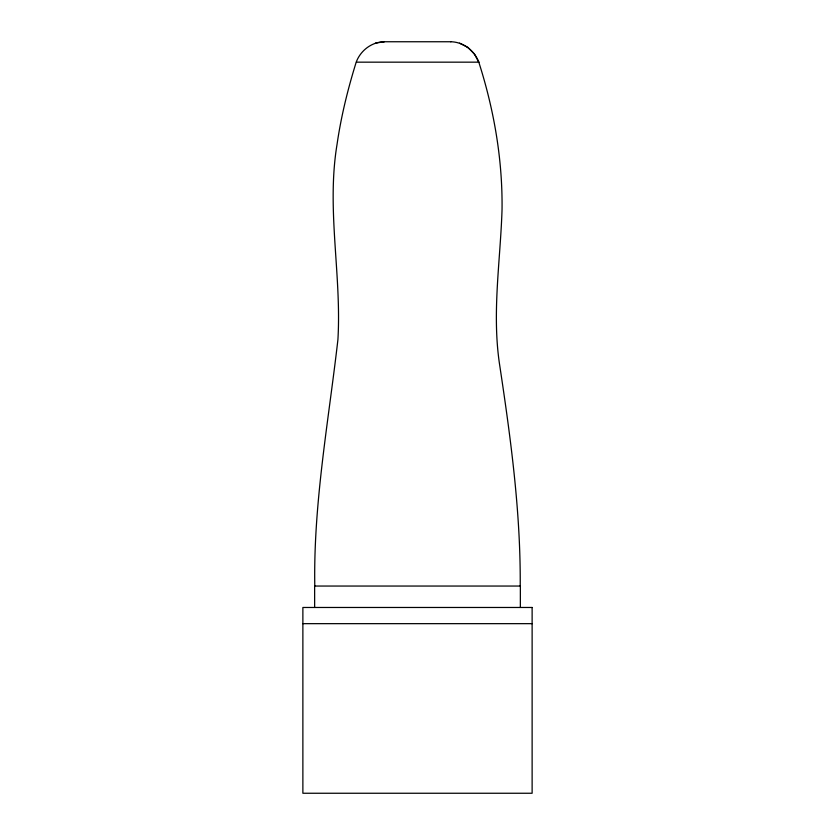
<?xml version="1.0" encoding="UTF-8"?>
<svg xmlns="http://www.w3.org/2000/svg" width="835" height="835" viewBox="0 0 835 835"><rect width="100%" height="100%" fill="white"/><g stroke="black" fill="none" stroke-linecap="round" stroke-linejoin="round"><path stroke-width="1.25" d="M520.351 607.473L520.351 586.045L314.638 586.045L314.649 607.473M314.785 586.045C313.355 503.171 328.541 421.529 337.924 339.542C341.682 274.423 326.266 209.094 337.079 144.163C341.098 116.336 347.871 88.99 356.201 62.166C360.532 50.517 371.669 41.948 384.236 41.75L375.406 43.128M520.215 586.045C520.727 512.179 510.78 438.876 499.81 365.991C491.669 314.117 500.353 261.825 502.033 209.815C502.68 159.694 494.049 109.823 478.799 62.166L356.451 62.166M384.1 41.75L450.91 41.75M478.486 62.166L478.799 62.166C474.416 50.538 463.31 41.938 450.723 41.75M302.875 623.661L532.125 623.661M459.553 43.128L467.934 47.397L474.51 54.129L478.799 62.166M532.125 607.473L302.875 607.473L302.875 793.25L532.125 793.25L532.125 607.473"/></g></svg>
